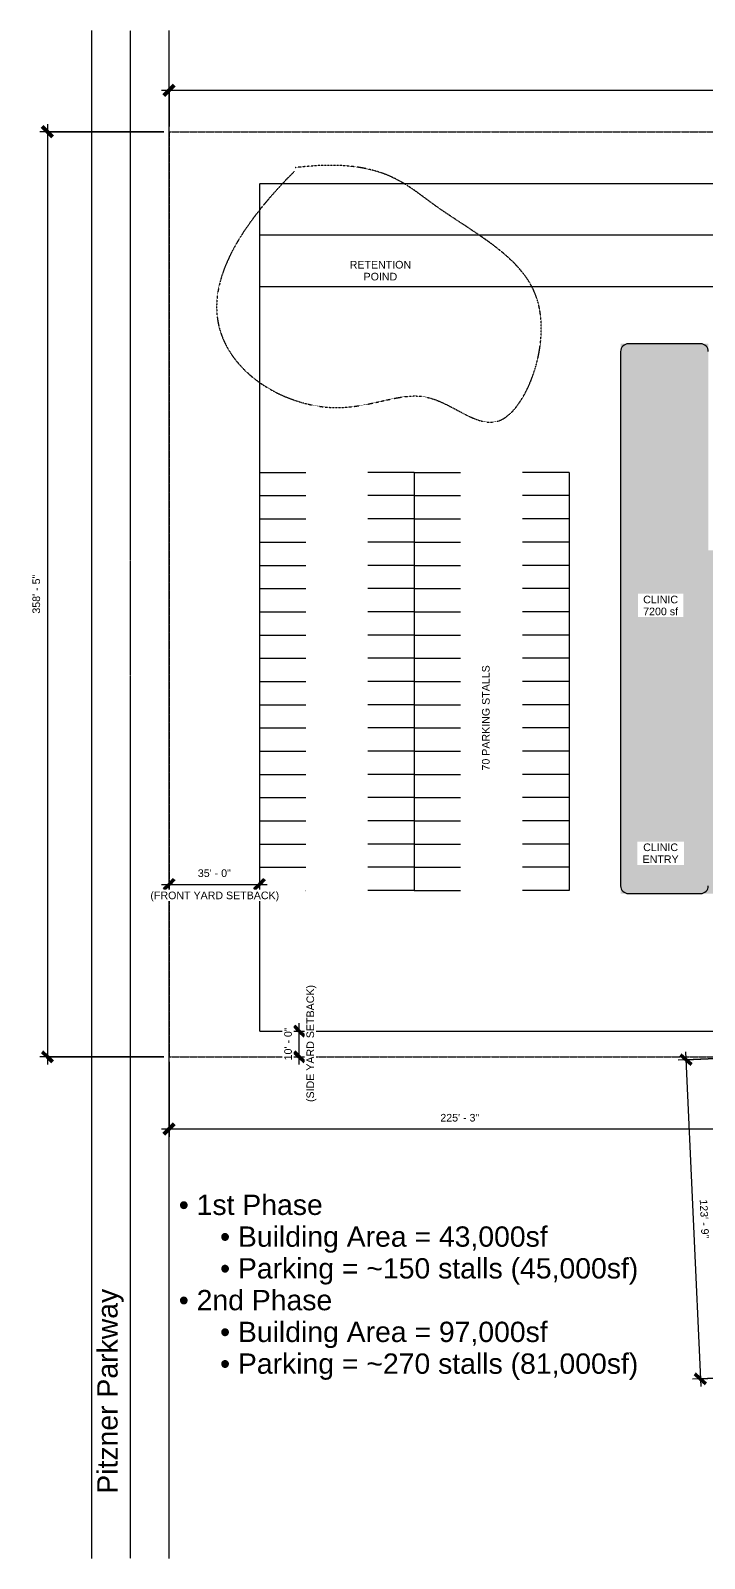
# Model space of a CAD drawing. Header units: inches. Extents: x 15868 to 47478, y -26121 to 7059.
# Drawn here: x 38424 to 41558, y -26104 to -19000 of the extents above; entities that cross this region are included whole.
import ezdxf

# ---------------------------------------------------------------- set-up
doc = ezdxf.new("R2010")
doc.units = ezdxf.units.IN
doc.header["$MEASUREMENT"] = 0
for name, pattern in [('Center', [1.25, 0.25, -0.1875, 0.625, -0.1875]), ('Center 1_4_', [0.53125, 0.25, -0.09375, 0.09375, -0.09375]), ('Hidden', [0.28125, 0.1875, -0.09375]), ('Hidden 1_8_', [0.1875, 0.125, -0.0625])]:
    doc.linetypes.add(name, pattern=pattern)
for name, color, linetype, lineweight in [('A-ANNO-DIMS', 211, 'Continuous', 9), ('A-ANNO-DIMS-384', 211, 'Continuous', 9), ('A-DETL', 90, 'Continuous', 9), ('A-DETL-CNTR', 5, 'Center 1_4_', 9), ('A-DETL-GENF', 92, 'Continuous', 9), ('A-DETL-HDLN', 90, 'Hidden 1_8_', 9), ('A-DETL-MEDM', 33, 'Continuous', 9), ('A-DETL-WIDE', 214, 'Continuous', 15), ('G-ANNO-TEXT', 231, 'Continuous', 9), ('L-SITE', 91, 'Continuous', 9)]:
    doc.layers.add(name, color=color, linetype=linetype, lineweight=lineweight)
doc.styles.add('Arial', font='arial.ttf', dxfattribs={"height": 35.407186})
doc.styles.add('Arial_1', font='arial.ttf', dxfattribs={"height": 94.419162})
doc.dimstyles.new('Linear_-_3_32__Arial', dxfattribs={"dimscale": 12, "dimtxt": 36, "dimasz": 4, "dimexe": 3, "dimexo": 2, "dimgap": 2, "dimtad": 1, "dimdec": 0, "dimzin": 1, "dimdsep": 46, "dimlunit": 4, "dimtxsty": 'Arial', "dimblk1": 'OBLIQUE', "dimblk2": 'OBLIQUE', "dimsah": 1, "dimcen": 0.09, "dimdle": 3, "dimazin": 0, "dimtfac": 1, "dimtdec": 4, "dimtix": 1, "dimtmove": 0, "dimatfit": 3, "dimfxl": 1, "dimtvp": 1, "dimtfill": 1, "dimfrac": 2, "dimtolj": 1, "dimtzin": 0, "dimarcsym": 2})

# ---------------------------------------------------------------- blocks, each defined once
blk = doc.blocks.new('Parking_Stall_Multiple - Parking_Stall_Multiple-366150-Level 1')
at = {"layer": 'L-SITE'}
for p, q in [((0, 0), (0, -108)), ((0, 0), (216, 0)), ((0, -108), (0, -216)), ((0, -108), (216, -108)), ((0, -108), (216, -108)), ((0, -216), (0, -324)), ((0, -216), (216, -216)), ((0, -216), (216, -216)), ((0, -324), (0, -432)), ((0, -324), (216, -324)), ((0, -324), (216, -324)), ((0, -432), (0, -540)), ((0, -432), (216, -432)), ((0, -432), (216, -432)), ((0, -540), (0, -648)), ((0, -540), (216, -540)), ((0, -540), (216, -540)), ((0, -648), (0, -756)), ((0, -648), (216, -648)), ((0, -648), (216, -648)), ((0, -756), (0, -864)), ((0, -756), (216, -756)), ((0, -756), (216, -756)), ((0, -864), (0, -972)), ((0, -864), (216, -864)), ((0, -864), (216, -864)), ((0, -972), (0, -1080)), ((0, -972), (216, -972)), ((0, -972), (216, -972)), ((0, -1080), (0, -1188)), ((0, -1080), (216, -1080)), ((0, -1080), (216, -1080)), ((0, -1188), (0, -1296)), ((0, -1188), (216, -1188)), ((0, -1188), (216, -1188)), ((0, -1296), (0, -1404)), ((0, -1296), (216, -1296)), ((0, -1296), (216, -1296)), ((0, -1404), (0, -1512)), ((0, -1404), (216, -1404)), ((0, -1404), (216, -1404)), ((0, -1512), (0, -1620)), ((0, -1512), (216, -1512)), ((0, -1512), (216, -1512)), ((0, -1620), (0, -1728)), ((0, -1620), (216, -1620)), ((0, -1620), (216, -1620)), ((0, -1728), (0, -1836)), ((0, -1728), (216, -1728)), ((0, -1728), (216, -1728)), ((0, -1836), (0, -1944)), ((0, -1836), (216, -1836)), ((0, -1836), (216, -1836)), ((0, -1944), (216, -1944))]:
    blk.add_line(p, q, dxfattribs=at)
blk = doc.blocks.new('Parking_Stall_Multiple - Parking_Stall_Multiple-366003-Level 1')
at = {"layer": 'L-SITE'}
for p, q in [((0, 1836), (0, 1944)), ((0, 1944), (216, 1944)), ((0, 1836), (216, 1836)), ((0, 1728), (0, 1836)), ((0, 1836), (216, 1836)), ((0, 1728), (216, 1728)), ((0, 1620), (0, 1728)), ((0, 1728), (216, 1728)), ((0, 1620), (216, 1620)), ((0, 1512), (0, 1620)), ((0, 1620), (216, 1620)), ((0, 1512), (216, 1512)), ((0, 1404), (0, 1512)), ((0, 1512), (216, 1512)), ((0, 1404), (216, 1404)), ((0, 1296), (0, 1404)), ((0, 1404), (216, 1404)), ((0, 1296), (216, 1296)), ((0, 1188), (0, 1296)), ((0, 1296), (216, 1296)), ((0, 1188), (216, 1188)), ((0, 1080), (0, 1188)), ((0, 1188), (216, 1188)), ((0, 1080), (216, 1080)), ((0, 972), (0, 1080)), ((0, 1080), (216, 1080)), ((0, 972), (216, 972)), ((0, 864), (0, 972)), ((0, 972), (216, 972)), ((0, 864), (216, 864)), ((0, 756), (0, 864)), ((0, 864), (216, 864)), ((0, 756), (216, 756)), ((0, 648), (0, 756)), ((0, 756), (216, 756)), ((0, 648), (216, 648)), ((0, 540), (0, 648)), ((0, 648), (216, 648)), ((0, 540), (216, 540)), ((0, 432), (0, 540)), ((0, 540), (216, 540)), ((0, 432), (216, 432)), ((0, 324), (0, 432)), ((0, 432), (216, 432)), ((0, 324), (216, 324)), ((0, 216), (0, 324)), ((0, 324), (216, 324)), ((0, 216), (216, 216)), ((0, 108), (0, 216)), ((0, 216), (216, 216)), ((0, 108), (216, 108)), ((0, 0), (0, 108)), ((0, 108), (216, 108)), ((0, 0), (216, 0))]:
    blk.add_line(p, q, dxfattribs=at)
blk = doc.blocks.new('Parking_Stall_Multiple - Parking_Stall_Multiple-365815-Level 1')
at = {"layer": 'L-SITE'}
for p, q in [((0, 0), (0, -108)), ((0, 0), (216, 0)), ((0, -108), (0, -216)), ((0, -108), (216, -108)), ((0, -108), (216, -108)), ((0, -216), (0, -324)), ((0, -216), (216, -216)), ((0, -216), (216, -216)), ((0, -324), (0, -432)), ((0, -324), (216, -324)), ((0, -324), (216, -324)), ((0, -432), (0, -540)), ((0, -432), (216, -432)), ((0, -432), (216, -432)), ((0, -540), (0, -648)), ((0, -540), (216, -540)), ((0, -540), (216, -540)), ((0, -648), (0, -756)), ((0, -648), (216, -648)), ((0, -648), (216, -648)), ((0, -756), (0, -864)), ((0, -756), (216, -756)), ((0, -756), (216, -756)), ((0, -864), (0, -972)), ((0, -864), (216, -864)), ((0, -864), (216, -864)), ((0, -972), (0, -1080)), ((0, -972), (216, -972)), ((0, -972), (216, -972)), ((0, -1080), (0, -1188)), ((0, -1080), (216, -1080)), ((0, -1080), (216, -1080)), ((0, -1188), (0, -1296)), ((0, -1188), (216, -1188)), ((0, -1188), (216, -1188)), ((0, -1296), (0, -1404)), ((0, -1296), (216, -1296)), ((0, -1296), (216, -1296)), ((0, -1404), (0, -1512)), ((0, -1404), (216, -1404)), ((0, -1404), (216, -1404)), ((0, -1512), (0, -1620)), ((0, -1512), (216, -1512)), ((0, -1512), (216, -1512)), ((0, -1620), (0, -1728)), ((0, -1620), (216, -1620)), ((0, -1620), (216, -1620)), ((0, -1728), (0, -1836)), ((0, -1728), (216, -1728)), ((0, -1728), (216, -1728)), ((0, -1836), (0, -1944)), ((0, -1836), (216, -1836)), ((0, -1836), (216, -1836)), ((0, -1944), (216, -1944))]:
    blk.add_line(p, q, dxfattribs=at)
blk = doc.blocks.new('Parking_Stall_Multiple - Parking_Stall_Multiple-365668-Level 1')
at = {"layer": 'L-SITE'}
for p, q in [((0, 1836), (0, 1944)), ((0, 1944), (216, 1944)), ((0, 1836), (216, 1836)), ((0, 1728), (0, 1836)), ((0, 1836), (216, 1836)), ((0, 1728), (216, 1728)), ((0, 1620), (0, 1728)), ((0, 1728), (216, 1728)), ((0, 1620), (216, 1620)), ((0, 1512), (0, 1620)), ((0, 1620), (216, 1620)), ((0, 1512), (216, 1512)), ((0, 1404), (0, 1512)), ((0, 1512), (216, 1512)), ((0, 1404), (216, 1404)), ((0, 1296), (0, 1404)), ((0, 1404), (216, 1404)), ((0, 1296), (216, 1296)), ((0, 1188), (0, 1296)), ((0, 1296), (216, 1296)), ((0, 1188), (216, 1188)), ((0, 1080), (0, 1188)), ((0, 1188), (216, 1188)), ((0, 1080), (216, 1080)), ((0, 972), (0, 1080)), ((0, 1080), (216, 1080)), ((0, 972), (216, 972)), ((0, 864), (0, 972)), ((0, 972), (216, 972)), ((0, 864), (216, 864)), ((0, 756), (0, 864)), ((0, 864), (216, 864)), ((0, 756), (216, 756)), ((0, 648), (0, 756)), ((0, 756), (216, 756)), ((0, 648), (216, 648)), ((0, 540), (0, 648)), ((0, 648), (216, 648)), ((0, 540), (216, 540)), ((0, 432), (0, 540)), ((0, 540), (216, 540)), ((0, 432), (216, 432)), ((0, 324), (0, 432)), ((0, 432), (216, 432)), ((0, 324), (216, 324)), ((0, 216), (0, 324)), ((0, 324), (216, 324)), ((0, 216), (216, 216)), ((0, 108), (0, 216)), ((0, 216), (216, 216)), ((0, 108), (216, 108)), ((0, 0), (0, 108)), ((0, 108), (216, 108)), ((0, 0), (216, 0))]:
    blk.add_line(p, q, dxfattribs=at)
blk = doc.blocks.new('DIMBLOCK13-Level 1')
at = {"layer": 'A-ANNO-DIMS-384'}
for p, q in [((39068.4, -19446.1), (39068.4, -19241.2)), ((47109, -19446.1), (47109, -19241.2)), ((39032.4, -19277.2), (47145, -19277.2)), ((39068.4, -19277.2), (39068.4, -19446.1)), ((47109, -19277.2), (47109, -19446.1))]:
    blk.add_line(p, q, dxfattribs=at)
at = {"layer": 'A-ANNO-DIMS-384', "lineweight": 50}
for p, q in [((39068.4, -19277.2), (39044.4, -19301.2)), ((39068.4, -19277.2), (39092.4, -19253.2)), ((47109, -19277.2), (47085, -19301.2)), ((47109, -19277.2), (47133, -19253.2))]:
    blk.add_line(p, q, dxfattribs=at)
at = {"layer": 'A-ANNO-DIMS-384', "color": 0, "insert": (42998.7, -19207.2), "char_height": 35.41, "width": 216, "attachment_point": 1, "line_spacing_factor": 0.938532, "style": 'Arial', "bg_fill": 3, "box_fill_scale": 1.25, "bg_fill_color": 0, "bg_fill_transparency": 0}
blk.add_mtext('670\' - 1"', dxfattribs=at)
blk = doc.blocks.new('_Oblique')
at = {"color": 0, "linetype": 'ByBlock', "lineweight": -2}
blk.add_line((-0.5, -0.5), (0.5, 0.5), dxfattribs=at)
blk = doc.blocks.new('DIMBLOCK15-Level 1')
at = {"layer": 'A-ANNO-DIMS-384', "lineweight": 50}
for p, q in [((38502.6, -19470.1), (38478.6, -19446.1)), ((38502.6, -19470.1), (38526.6, -19494.1)), ((38502.6, -23771.3), (38478.6, -23747.3)), ((38502.6, -23771.3), (38526.6, -23795.3))]:
    blk.add_line(p, q, dxfattribs=at)
at = {"layer": 'A-ANNO-DIMS-384'}
for p, q in [((38502.6, -19434.1), (38502.6, -23807.3)), ((39044.4, -19470.1), (38466.6, -19470.1)), ((38502.6, -19470.1), (39044.4, -19470.1)), ((39044.4, -23771.3), (38466.6, -23771.3)), ((38502.6, -23771.3), (39044.4, -23771.3))]:
    blk.add_line(p, q, dxfattribs=at)
at = {"layer": 'A-ANNO-DIMS-384', "color": 0, "insert": (38432.7, -21710.7), "char_height": 35.41, "width": 216, "attachment_point": 1, "rotation": 90, "line_spacing_factor": 0.938532, "style": 'Arial', "bg_fill": 3, "box_fill_scale": 1.25, "bg_fill_color": 0, "bg_fill_transparency": 0}
blk.add_mtext('358\' - 5"', dxfattribs=at)
blk = doc.blocks.new('DIMBLOCK16-Level 1')
at = {"layer": 'A-ANNO-DIMS-384'}
for p, q in [((39068.4, -23795.3), (39068.4, -24142.7)), ((39068.4, -24106.7), (39068.4, -23795.3)), ((41771.3, -23795.3), (41771.3, -24142.7)), ((41771.3, -24106.7), (41771.3, -23795.3)), ((39032.4, -24106.7), (41807.3, -24106.7))]:
    blk.add_line(p, q, dxfattribs=at)
at = {"layer": 'A-ANNO-DIMS-384', "lineweight": 50}
for p, q in [((39068.4, -24106.7), (39044.4, -24130.7)), ((39068.4, -24106.7), (39092.4, -24082.7)), ((41771.3, -24106.7), (41747.3, -24130.7)), ((41771.3, -24106.7), (41795.3, -24082.7))]:
    blk.add_line(p, q, dxfattribs=at)
at = {"layer": 'A-ANNO-DIMS-384', "color": 0, "insert": (40329.8, -24036.7), "char_height": 35.41, "width": 216, "attachment_point": 1, "line_spacing_factor": 0.938532, "style": 'Arial', "bg_fill": 3, "box_fill_scale": 1.25, "bg_fill_color": 0, "bg_fill_transparency": 0}
blk.add_mtext('225\' - 3"', dxfattribs=at)
blk = doc.blocks.new('DIMBLOCK17-Level 1')
at = {"layer": 'A-ANNO-DIMS-384'}
for p, q in [((41747.3, -23772.4), (41436.7, -23786.3)), ((41471, -23748.8), (41540.8, -25304.6)), ((41472.7, -23784.7), (41747.3, -23772.4)), ((41813.9, -25256.3), (41503.3, -25270.3)), ((41539.2, -25268.6), (41813.9, -25256.3))]:
    blk.add_line(p, q, dxfattribs=at)
at = {"layer": 'A-ANNO-DIMS-384', "lineweight": 50}
for p, q in [((41472.7, -23784.7), (41447.6, -23761.8)), ((41472.7, -23784.7), (41497.7, -23807.6)), ((41539.2, -25268.6), (41514.2, -25245.7)), ((41539.2, -25268.6), (41564.3, -25291.5))]:
    blk.add_line(p, q, dxfattribs=at)
at = {"layer": 'A-ANNO-DIMS-384', "color": 0, "insert": (41571.8, -24433.6), "char_height": 35.41, "width": 216, "attachment_point": 1, "rotation": 272.56882, "line_spacing_factor": 0.938532, "style": 'Arial', "bg_fill": 3, "box_fill_scale": 1.25, "bg_fill_color": 0, "bg_fill_transparency": 0}
blk.add_mtext('123\' - 9"', dxfattribs=at)
blk = doc.blocks.new('DIMBLOCK18-Level 1')
at = {"layer": 'A-ANNO-DIMS-384', "lineweight": 50}
for p, q in [((39068.4, -22969.5), (39092.4, -22945.5)), ((39488.4, -22969.5), (39512.4, -22945.5)), ((39068.4, -22969.5), (39044.4, -22993.5)), ((39488.4, -22969.5), (39464.4, -22993.5))]:
    blk.add_line(p, q, dxfattribs=at)
at = {"layer": 'A-ANNO-DIMS-384'}
for p, q in [((39032.4, -22969.5), (39524.4, -22969.5)), ((39068.4, -22959.6), (39068.4, -23005.5)), ((39068.4, -22969.5), (39068.4, -22959.6)), ((39488.4, -22959.6), (39488.4, -23005.5)), ((39488.4, -22969.5), (39488.4, -22959.6))]:
    blk.add_line(p, q, dxfattribs=at)
at = {"layer": 'A-ANNO-DIMS-384', "color": 0, "attachment_point": 1, "line_spacing_factor": 0.938532, "style": 'Arial', "bg_fill": 3, "box_fill_scale": 1.25, "bg_fill_color": 0, "bg_fill_transparency": 0}
for s, insert, char_height, width in [('35\' - 0"', (39202, -22899.6), 35.41, 183.434), ('(FRONT YARD SETBACK)', (38981.3, -23003), 35.407, 713.132)]:
    blk.add_mtext(s, dxfattribs=dict(at, insert=insert, char_height=char_height, width=width))
blk = doc.blocks.new('DIMBLOCK29-Level 1')
at = {"layer": 'A-ANNO-DIMS-384', "lineweight": 50}
for p, q in [((39673.7, -23651.3), (39649.7, -23627.3)), ((39673.7, -23651.3), (39697.7, -23675.3)), ((39673.7, -23771.3), (39649.7, -23747.3)), ((39673.7, -23771.3), (39697.7, -23795.3))]:
    blk.add_line(p, q, dxfattribs=at)
at = {"layer": 'A-ANNO-DIMS-384'}
for p, q in [((39663.8, -23651.3), (39709.7, -23651.3)), ((39673.7, -23651.3), (39663.8, -23651.3)), ((39673.7, -23807.3), (39673.7, -23615.3)), ((39663.8, -23771.3), (39709.7, -23771.3)), ((39673.7, -23771.3), (39663.8, -23771.3))]:
    blk.add_line(p, q, dxfattribs=at)
at = {"layer": 'A-ANNO-DIMS-384', "color": 0, "attachment_point": 1, "rotation": 90, "line_spacing_factor": 0.938532, "style": 'Arial', "bg_fill": 3, "box_fill_scale": 1.25, "bg_fill_color": 0, "bg_fill_transparency": 0}
for s, insert, char_height, width in [('(SIDE YARD SETBACK)', (39707.2, -23981.3), 35.407, 648), ('10\' - 0"', (39603.8, -23787.8), 35.41, 183.434)]:
    blk.add_mtext(s, dxfattribs=dict(at, insert=insert, char_height=char_height, width=width))

msp = doc.modelspace()

# ---------------------------------------------------------------- hatches: boundary and pattern name
at = {"layer": 'A-DETL-GENF'}
msp.add_hatch(color=7, dxfattribs=at).paths.add_polyline_path([(42544.2, -23012.1), (45044.4, -23012.1), (45044.4, -22616.1), (44755.4, -22616.1), (44755.4, -21416.1), (41576.4, -21416.1), (41576.4, -20456.1), (41168.4, -20456.1), (41168.4, -23012.1), (42543.9, -23012.1)], flags=0)

# ---------------------------------------------------------------- linework, layer by layer
at = {"layer": 'A-DETL', "linetype": 'Center', "lineweight": 15}
for p, q in [((39068.4, -19470.1), (47109, -19470.1)), ((39068.4, -19470.1), (39068.4, -23771.3)), ((39068.4, -23771.3), (41771.3, -23771.3))]:
    msp.add_line(p, q, dxfattribs=at)
at = {"layer": 'A-DETL', "linetype": 'Hidden', "lineweight": 15}
for p, q in [((39488.4, -19710.1), (46749, -19710.1)), ((39488.4, -19710.1), (39488.4, -23651.3)), ((39488.4, -19950.1), (46749, -19950.1)), ((39488.4, -20190.1), (41636.4, -20190.1)), ((39488.4, -23651.3), (41886, -23651.3))]:
    msp.add_line(p, q, dxfattribs=at)
at = {"layer": 'A-DETL-CNTR'}
msp.add_line((38888.4, -26103.6), (38888.4, -18999.6), dxfattribs=at)
at = {"layer": 'A-DETL-HDLN'}
msp.add_open_spline([(39650.3, -19655), (39262.8, -20042.5), (39219, -20543.3), (39855.1, -20839.9), (40280.5, -20594.3), (40638.6, -21021), (40951.9, -20160.2), (40315.7, -19863.5), (40041.8, -19589.7), (39654, -19637.3)], degree=3, knots=[0, 0, 0, 0, 48.681969, 95.788705, 144.40324, 198.967655, 259.385309, 315.087728, 356.199841, 356.199841, 356.199841, 356.199841], dxfattribs=at)
at = {"layer": 'A-DETL-MEDM'}
for p, q in [((38708.4, -26103.6), (38708.4, -18999.6)), ((39068.4, -26103.6), (39068.4, -18999.6))]:
    msp.add_line(p, q, dxfattribs=at)
at = {"layer": 'A-DETL-WIDE'}
for p, q in [((41540.4, -20456.1), (41204.4, -20456.1)), ((41168.4, -20492.1), (41168.4, -22976.1)), ((41204.4, -23012.1), (41540.4, -23012.1))]:
    msp.add_line(p, q, dxfattribs=at)
for centre, start, end in [((41204.4, -20492.1), 90, 180), ((41540.4, -20492.1), 0, 90), ((41204.4, -22976.1), 180, 270), ((41540.4, -22976.1), 270, 0)]:
    msp.add_arc(centre, 36, start, end, dxfattribs=at)

# ---------------------------------------------------------------- block references
at = {"layer": 'L-SITE'}
for name, p in [('Parking_Stall_Multiple - Parking_Stall_Multiple-366150-Level 1', (39488.4, -21054.1)), ('Parking_Stall_Multiple - Parking_Stall_Multiple-365815-Level 1', (40208.4, -21054.1))]:
    msp.add_blockref(name, p, dxfattribs=at)
at = {"layer": 'L-SITE', "rotation": 180}
for name, p in [('Parking_Stall_Multiple - Parking_Stall_Multiple-366003-Level 1', (40208.4, -21054.1)), ('Parking_Stall_Multiple - Parking_Stall_Multiple-365668-Level 1', (40928.4, -21054.1))]:
    msp.add_blockref(name, p, dxfattribs=at)

# ---------------------------------------------------------------- texts
at = {"layer": 'G-ANNO-TEXT', "color": 7, "insert": (40523.8, -22195.4), "char_height": 35.407, "width": 582.768, "attachment_point": 2, "rotation": 90, "line_spacing_factor": 0.938532, "style": 'Arial', "bg_fill": 3, "box_fill_scale": 1.25, "bg_fill_color": 0, "bg_fill_transparency": 0}
msp.add_mtext('70 PARKING STALLS', dxfattribs=at)
at = {"layer": 'G-ANNO-TEXT', "color": 7, "char_height": 94.419, "attachment_point": 1, "line_spacing_factor": 0.938532, "style": 'Arial_1'}
for s, insert, width in [('• 1st Phase', (39113.6, -24412.1), 786.148), ('• Building Area = 43,000sf', (39305.6, -24559.8), 1788.444), ('• Parking = ~150 stalls (45,000sf)', (39305.6, -24707.5), 2288.72), ('• 2nd Phase', (39113.6, -24855.2), 834.956), ('• Building Area = 97,000sf', (39305.6, -25002.9), 1788.444), ('• Parking = ~270 stalls (81,000sf)', (39305.6, -25150.5), 2288.72)]:
    msp.add_mtext(s, dxfattribs=dict(at, insert=insert, width=width))
at = {"layer": 'G-ANNO-TEXT', "color": 7, "insert": (38734.2, -25802.7), "char_height": 94.419, "width": 1126.656, "attachment_point": 1, "rotation": 90, "line_spacing_factor": 0.938532, "style": 'Arial_1'}
msp.add_mtext('Pitzner Parkway\\P', dxfattribs=at)

# ---------------------------------------------------------------- next in the draw order: texts
at = {"layer": 'G-ANNO-TEXT', "color": 7, "char_height": 35.41, "attachment_point": 2, "line_spacing_factor": 0.938532, "style": 'Arial', "bg_fill": 3, "box_fill_scale": 1.25, "bg_fill_color": 0, "bg_fill_transparency": 0}
for s, insert, width in [('RETENTION\\PPOIND', (40051.2, -20070.5), 339.552), ('CLINIC\\P7200 sf', (41354.5, -21627.3), 193.536), ('CLINIC\\PENTRY', (41354.5, -22779.3), 198.288)]:
    msp.add_mtext(s, dxfattribs=dict(at, insert=insert, width=width))

# ---------------------------------------------------------------- next in the draw order: dimensions: what is measured, and where the dimension line sits
at = {"layer": 'A-ANNO-DIMS'}
dim = msp.add_linear_dim(base=(47109, -19277.2), p1=(39068.4, -19470.1), p2=(47109, -19470.1), dimstyle='Linear_-_3_32__Arial', override={"dimpost": '<>', "dimfxl": 8040.6}, dxfattribs=at)
dim.commit()
dim.dimension.update_dxf_attribs({"geometry": 'DIMBLOCK13-Level 1', "text_midpoint": (43088.7, -19235.1)})

# ---------------------------------------------------------------- next in the draw order: dimensions: what is measured, and where the dimension line sits
dim = msp.add_linear_dim(base=(38502.6, -23771.3), p1=(39068.4, -19470.1), p2=(39068.4, -23771.3), angle=90, dimstyle='Linear_-_3_32__Arial', override={"dimpost": '<>', "dimfxl": 4301.28}, dxfattribs=at)
dim.commit()
dim.dimension.update_dxf_attribs({"geometry": 'DIMBLOCK15-Level 1', "text_midpoint": (38460.5, -21620.7)})

# ---------------------------------------------------------------- next in the draw order: dimensions: what is measured, and where the dimension line sits
dim = msp.add_linear_dim(base=(39488.4, -22969.5), p1=(39068.4, -22935.6), p2=(39488.4, -22935.6), text='<>\\X(FRONT YARD SETBACK)', dimstyle='Linear_-_3_32__Arial', override={"dimpost": '<>', "dimfxl": 420}, dxfattribs=at)
dim.commit()
dim.dimension.update_dxf_attribs({"geometry": 'DIMBLOCK18-Level 1', "text_midpoint": (39278.4, -22969.5)})
dim = msp.add_linear_dim(base=(41771.3, -24106.7), p1=(39068.4, -23771.3), p2=(41771.3, -23771.3), dimstyle='Linear_-_3_32__Arial', override={"dimpost": '<>', "dimfxl": 2702.88}, dxfattribs=at)
dim.commit()
dim.dimension.update_dxf_attribs({"geometry": 'DIMBLOCK16-Level 1', "text_midpoint": (40419.8, -24064.6)})

# ---------------------------------------------------------------- next in the draw order: dimensions: what is measured, and where the dimension line sits
dim = msp.add_linear_dim(base=(39673.7, -23651.3), p1=(39639.8, -23771.3), p2=(39639.8, -23651.3), angle=90, text='<>\\X(SIDE YARD SETBACK)', dimstyle='Linear_-_3_32__Arial', override={"dimpost": '<>', "dimfxl": 120}, dxfattribs=at)
dim.commit()
dim.dimension.update_dxf_attribs({"geometry": 'DIMBLOCK29-Level 1', "text_midpoint": (39673.7, -23711.3)})
dim = msp.add_linear_dim(base=(41539.2, -25268.6), p1=(41771.3, -23771.3), p2=(41837.8, -25255.2), angle=272.56882, dimstyle='Linear_-_3_32__Arial', override={"dimpost": '<>', "dimfxl": 1485.407232}, dxfattribs=at)
dim.commit()
dim.dimension.update_dxf_attribs({"geometry": 'DIMBLOCK17-Level 1', "text_midpoint": (41548, -24524.8)})

doc.saveas('drawing.dxf')
